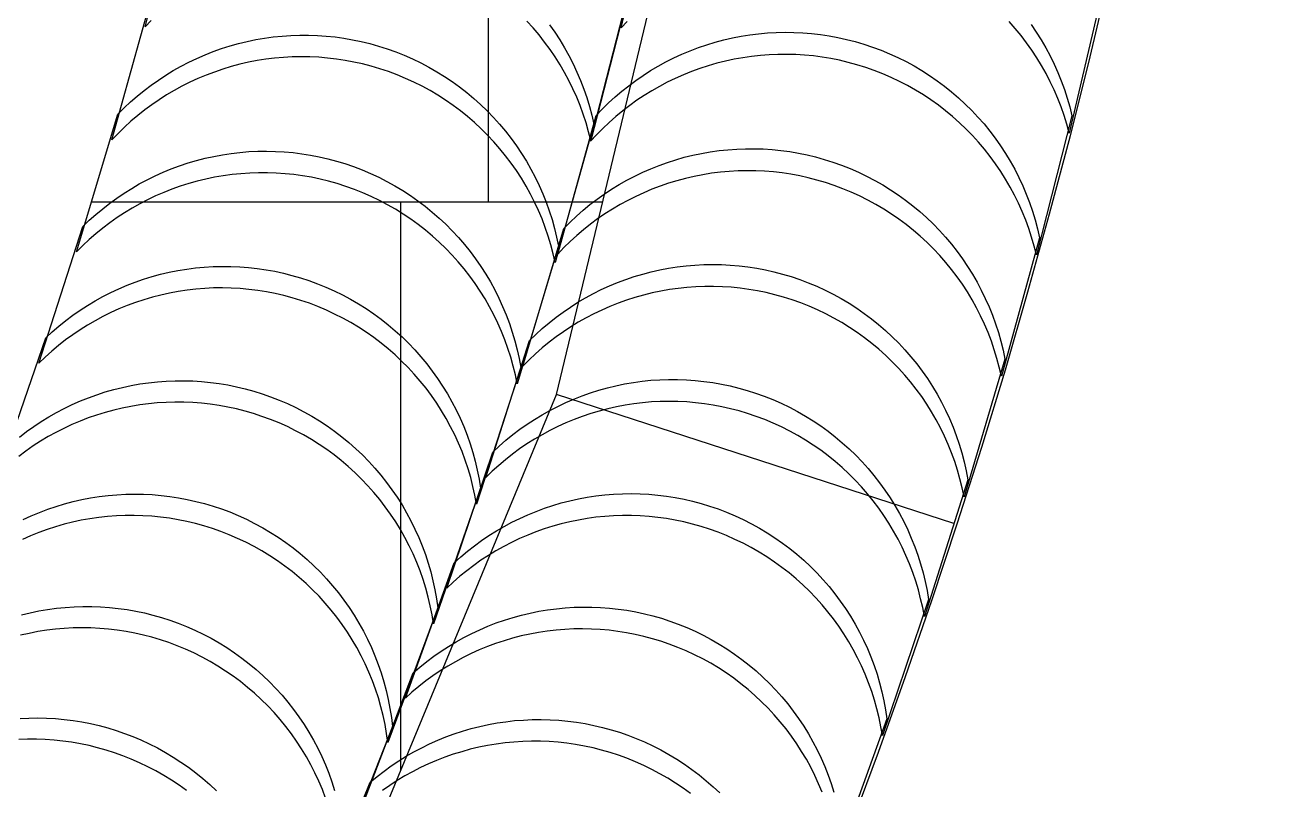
# Model space of a CAD drawing. Header units: metres. Extents: x -22.9 to 22.9, y -22.9 to 22.9.
# Drawn here: x 18.506 to 22.86, y -7.99 to -5.328 of the extents above; entities that cross this region are included whole.
import ezdxf

# ---------------------------------------------------------------- set-up
doc = ezdxf.new("R2010")
doc.units = ezdxf.units.M
for name, color, linetype in [('OBSERVED_CIRCULAR_SCAN', 3, 'Continuous'), ('SCAN_FOOTPRINTS', 5, 'Continuous'), ('TANK_BOUNDARY', 7, 'Continuous')]:
    doc.layers.add(name, color=color, linetype=linetype)

msp = doc.modelspace()

# ---------------------------------------------------------------- linework, layer by layer
at = {"layer": 'OBSERVED_CIRCULAR_SCAN'}
for p, q in [((20.3545, -6.6136), (21.1385, -3.348)), ((20.1168, -4.4196), (20.1168, -5.9436)), ((18.7371, -5.9436), (20.4086, -5.9436)), ((19.812, -5.9436), (19.812, -7.9233)), ((20.409, -5.9436), (20.5153, -5.9436)), ((19.0693, -9.7163), (20.3545, -6.6136)), ((21.7366, -7.0626), (20.3545, -6.6136))]:
    msp.add_line(p, q, dxfattribs=at)
at = {"layer": 'SCAN_FOOTPRINTS'}
for points in [[(18.9441, -5.3121), (18.9233, -5.3348), (19.0468, -4.8503)], [(20.5997, -5.3152), (20.5793, -5.3383), (20.6936, -4.8515)], [(22.2512, -5.2172), (22.137, -5.7039), (22.137, -5.7039), (22.1287, -5.6732), (22.1194, -5.6429), (22.1089, -5.6128), (22.0975, -5.5832), (22.085, -5.554), (22.0715, -5.5252), (22.0569, -5.4969), (22.0414, -5.4692), (22.0249, -5.442), (22.0075, -5.4154), (21.9891, -5.3895), (21.9698, -5.3642), (21.9497, -5.3396), (21.9287, -5.3158)], [(20.3302, -5.3268), (20.3484, -5.3529), (20.3657, -5.3795), (20.3821, -5.4068), (20.3975, -5.4346), (20.4119, -5.4629), (20.4253, -5.4917), (20.4377, -5.521), (20.449, -5.5507), (20.4593, -5.5808), (20.4685, -5.6112), (20.4766, -5.6419), (20.4836, -5.6729), (20.35, -6.1548), (20.35, -6.1548), (20.343, -6.1238), (20.3349, -6.093), (20.3257, -6.0626), (20.3154, -6.0325), (20.3041, -6.0028), (20.2917, -5.9736), (20.2783, -5.9447), (20.2639, -5.9164), (20.2485, -5.8886), (20.2321, -5.8613), (20.2148, -5.8347), (20.1966, -5.8087), (20.1774, -5.7833), (20.1574, -5.7586), (20.1365, -5.7347), (20.1147, -5.7115), (20.0922, -5.6891), (20.0689, -5.6675), (20.0448, -5.6467), (20.02, -5.6268), (19.9946, -5.6078), (19.9684, -5.5897), (19.9417, -5.5725), (19.9143, -5.5563), (19.8865, -5.541), (19.858, -5.5268), (19.8291, -5.5136), (19.7998, -5.5014), (19.77, -5.4902), (19.7399, -5.4801), (19.7094, -5.4711), (19.6796, -5.4633), (19.6495, -5.4567), (19.6193, -5.451), (19.5888, -5.4464), (19.5582, -5.4428), (19.5276, -5.4403), (19.4968, -5.4388), (19.466, -5.4383), (19.4352, -5.439), (19.4045, -5.4407), (19.3738, -5.4434), (19.3432, -5.4472), (19.3128, -5.452), (19.2826, -5.4578), (19.2526, -5.4647), (19.2228, -5.4727), (19.1934, -5.4816), (19.1642, -5.4915), (19.1354, -5.5024), (19.107, -5.5143), (19.079, -5.5272), (19.0515, -5.541), (19.0245, -5.5557), (18.998, -5.5714), (18.972, -5.588), (18.9466, -5.6054), (18.9219, -5.6237), (18.8977, -5.6428), (18.8743, -5.6628), (18.8515, -5.6835), (18.8295, -5.705), (18.8082, -5.7273), (18.9418, -5.2455)], [(20.5972, -5.2456), (20.4737, -5.7301), (20.4737, -5.7301), (20.466, -5.6992), (20.4572, -5.6687), (20.4474, -5.6385), (20.4365, -5.6086), (20.4246, -5.5791), (20.4116, -5.5501), (20.3976, -5.5216), (20.3826, -5.4935), (20.3666, -5.4661), (20.3497, -5.4392), (20.3318, -5.4129), (20.313, -5.3872), (20.2934, -5.3623), (20.2728, -5.338), (20.2514, -5.3145)], [(22.0051, -5.3265), (22.0229, -5.3528), (22.0399, -5.3797), (22.0558, -5.4072), (22.0708, -5.4352), (22.0848, -5.4638), (22.0978, -5.4928), (22.1097, -5.5222), (22.1206, -5.5521), (22.1304, -5.5823), (22.1392, -5.6129), (22.1469, -5.6437), (22.0233, -6.1282), (22.0233, -6.1282), (22.0156, -6.0974), (22.0068, -6.0668), (21.997, -6.0366), (21.9861, -6.0067), (21.9742, -5.9773), (21.9612, -5.9482), (21.9472, -5.9197), (21.9322, -5.8917), (21.9163, -5.8642), (21.8993, -5.8373), (21.8815, -5.811), (21.8627, -5.7853), (21.843, -5.7604), (21.8225, -5.7361), (21.8011, -5.7126), (21.7789, -5.6899), (21.7559, -5.6679), (21.7321, -5.6468), (21.7076, -5.6266), (21.6824, -5.6072), (21.6566, -5.5887), (21.6301, -5.5711), (21.603, -5.5545), (21.5753, -5.5389), (21.5471, -5.5242), (21.5184, -5.5105), (21.4892, -5.4979), (21.4596, -5.4863), (21.4297, -5.4758), (21.3993, -5.4663), (21.3687, -5.4579), (21.3387, -5.4508), (21.3085, -5.4447), (21.2781, -5.4397), (21.2476, -5.4357), (21.2169, -5.4327), (21.1862, -5.4309), (21.1554, -5.43), (21.1246, -5.4302), (21.0939, -5.4315), (21.0632, -5.4338), (21.0326, -5.4372), (21.0021, -5.4416), (20.9718, -5.447), (20.9417, -5.4535), (20.9118, -5.461), (20.8822, -5.4695), (20.8529, -5.4791), (20.824, -5.4896), (20.7954, -5.5011), (20.7673, -5.5136), (20.7396, -5.527), (20.7124, -5.5414), (20.6856, -5.5567), (20.6595, -5.5729), (20.6338, -5.59), (20.6088, -5.608), (20.5844, -5.6268), (20.5607, -5.6464), (20.5377, -5.6668), (20.5153, -5.688), (20.4938, -5.71), (20.4729, -5.7327), (20.5965, -5.2482)], [(18.4143, -6.8893), (18.5777, -6.4167), (18.5777, -6.4167), (18.6003, -6.3959), (18.6237, -6.3758), (18.6477, -6.3565), (18.6724, -6.3381), (18.6976, -6.3205), (18.7235, -6.3037), (18.7499, -6.2879), (18.7768, -6.273), (18.8043, -6.259), (18.8322, -6.246), (18.8605, -6.2339), (18.8892, -6.2228), (18.9183, -6.2127), (18.9477, -6.2036), (18.9775, -6.1955), (19.0074, -6.1885), (19.0376, -6.1824), (19.068, -6.1774), (19.0985, -6.1735), (19.1292, -6.1705), (19.1599, -6.1687), (19.1907, -6.1679), (19.2215, -6.1681), (19.2523, -6.1694), (19.283, -6.1718), (19.3136, -6.1751), (19.3441, -6.1796), (19.3744, -6.1851), (19.4045, -6.1916), (19.4343, -6.1991), (19.4639, -6.2077), (19.4932, -6.2172), (19.523, -6.2282), (19.5525, -6.2401), (19.5815, -6.2531), (19.61, -6.2671), (19.638, -6.2821), (19.6655, -6.2981), (19.6924, -6.3151), (19.7187, -6.333), (19.7443, -6.3518), (19.7692, -6.3715), (19.7935, -6.392), (19.817, -6.4134), (19.8397, -6.4357), (19.8616, -6.4587), (19.8827, -6.4825), (19.9029, -6.507), (19.9223, -6.5322), (19.9408, -6.5581), (19.9583, -6.5846), (19.9749, -6.6117), (19.9905, -6.6394), (20.0052, -6.6676), (20.0188, -6.6963), (20.0314, -6.7255), (20.043, -6.7551), (20.0535, -6.7851), (20.0629, -6.8154), (20.0713, -6.8461), (20.0786, -6.877), (20.0848, -6.9082), (20.0899, -6.9396), (19.9265, -7.4121), (19.9265, -7.4121), (19.9214, -7.3807), (19.9152, -7.3496), (19.9079, -7.3186), (19.8996, -7.288), (19.8901, -7.2576), (19.8796, -7.2276), (19.868, -7.198), (19.8554, -7.1688), (19.8418, -7.1401), (19.8271, -7.1119), (19.8115, -7.0842), (19.7949, -7.0571), (19.7774, -7.0306), (19.7589, -7.0047), (19.7396, -6.9795), (19.7193, -6.955), (19.6982, -6.9312), (19.6763, -6.9082), (19.6536, -6.886), (19.6301, -6.8646), (19.6058, -6.844), (19.5809, -6.8243), (19.5553, -6.8055), (19.529, -6.7876), (19.5021, -6.7707), (19.4746, -6.7547), (19.4466, -6.7397), (19.4181, -6.7257), (19.3891, -6.7127), (19.3596, -6.7007), (19.3298, -6.6898), (19.3005, -6.6802), (19.2709, -6.6717), (19.2411, -6.6641), (19.211, -6.6576), (19.1807, -6.6521), (19.1502, -6.6477), (19.1196, -6.6443), (19.0889, -6.642), (19.0581, -6.6407), (19.0273, -6.6404), (18.9965, -6.6412), (18.9658, -6.6431), (18.9352, -6.646), (18.9046, -6.65), (18.8742, -6.655), (18.844, -6.661), (18.8141, -6.6681), (18.7844, -6.6762), (18.7549, -6.6853), (18.7259, -6.6954), (18.6971, -6.7065), (18.6688, -6.7186), (18.6409, -6.7316), (18.6135, -6.7456), (18.5865, -6.7605), (18.5601, -6.7763), (18.5342, -6.793), (18.509, -6.8106), (18.4843, -6.829)], [(18.487, -6.7618), (18.5114, -6.7431), (18.5365, -6.7251), (18.5621, -6.7081), (18.5883, -6.6919), (18.615, -6.6766), (18.6423, -6.6623), (18.67, -6.6489), (18.6982, -6.6364), (18.7267, -6.625), (18.7557, -6.6145), (18.785, -6.605), (18.8146, -6.5965), (18.8445, -6.589), (18.8746, -6.5826), (18.9049, -6.5771), (18.9354, -6.5728), (18.966, -6.5694), (18.9967, -6.5672), (19.0275, -6.5659), (19.0582, -6.5658), (19.089, -6.5667), (19.1198, -6.5686), (19.1504, -6.5716), (19.1809, -6.5756), (19.2113, -6.5807), (19.2415, -6.5868), (19.2714, -6.5939), (19.3011, -6.6021), (19.3305, -6.6113), (19.3596, -6.6214), (19.3892, -6.633), (19.4184, -6.6455), (19.4471, -6.6591), (19.4754, -6.6737), (19.5031, -6.6893), (19.5302, -6.7059), (19.5567, -6.7234), (19.5826, -6.7418), (19.6079, -6.7612), (19.6324, -6.7814), (19.6562, -6.8024), (19.6792, -6.8243), (19.7015, -6.847), (19.7229, -6.8705), (19.7435, -6.8947), (19.7633, -6.9196), (19.7821, -6.9452), (19.8, -6.9715), (19.817, -6.9983), (19.833, -7.0258), (19.8481, -7.0538), (19.8621, -7.0823), (19.8752, -7.1113), (19.8872, -7.1407), (19.8981, -7.1706), (19.908, -7.2008), (19.9168, -7.2313), (19.9245, -7.2622), (19.9312, -7.2932), (19.9367, -7.3245), (19.9412, -7.356), (19.768, -7.8251), (19.768, -7.8251), (19.7635, -7.7936), (19.758, -7.7623), (19.7514, -7.7312), (19.7436, -7.7004), (19.7348, -7.6698), (19.7249, -7.6396), (19.714, -7.6098), (19.702, -7.5804), (19.6889, -7.5514), (19.6749, -7.5228), (19.6598, -7.4948), (19.6438, -7.4674), (19.6268, -7.4405), (19.6089, -7.4143), (19.5901, -7.3887), (19.5704, -7.3638), (19.5498, -7.3395), (19.5283, -7.3161), (19.5061, -7.2934), (19.483, -7.2715), (19.4592, -7.2504), (19.4347, -7.2302), (19.4095, -7.2109), (19.3836, -7.1924), (19.357, -7.1749), (19.3299, -7.1584), (19.3022, -7.1428), (19.274, -7.1282), (19.2452, -7.1146), (19.216, -7.102), (19.1864, -7.0905), (19.1574, -7.0803), (19.128, -7.0711), (19.0983, -7.063), (19.0683, -7.0558), (19.0381, -7.0497), (19.0078, -7.0447), (18.9772, -7.0406), (18.9466, -7.0376), (18.9158, -7.0357), (18.8851, -7.0348), (18.8543, -7.035), (18.8235, -7.0362), (18.7928, -7.0385), (18.7622, -7.0418), (18.7317, -7.0462), (18.7014, -7.0516), (18.6713, -7.0581), (18.6414, -7.0655), (18.6118, -7.074), (18.5825, -7.0835), (18.5536, -7.094), (18.525, -7.1055), (18.4968, -7.1179)], [(18.4996, -7.0487), (18.5276, -7.0358), (18.5561, -7.024), (18.5849, -7.0131), (18.614, -7.0032), (18.6435, -6.9943), (18.6733, -6.9865), (18.7033, -6.9796), (18.7335, -6.9738), (18.764, -6.969), (18.7945, -6.9653), (18.8252, -6.9626), (18.856, -6.961), (18.8867, -6.9604), (18.9175, -6.9608), (18.9483, -6.9624), (18.979, -6.9649), (19.0095, -6.9686), (19.04, -6.9732), (19.0702, -6.9789), (19.1003, -6.9857), (19.1301, -6.9934), (19.1596, -7.0022), (19.1888, -7.012), (19.2177, -7.0227), (19.247, -7.0349), (19.276, -7.0481), (19.3044, -7.0623), (19.3323, -7.0774), (19.3597, -7.0936), (19.3865, -7.1107), (19.4126, -7.1288), (19.4381, -7.1477), (19.463, -7.1676), (19.4871, -7.1883), (19.5104, -7.2099), (19.533, -7.2323), (19.5548, -7.2554), (19.5757, -7.2793), (19.5958, -7.3039), (19.615, -7.3293), (19.6333, -7.3553), (19.6507, -7.3819), (19.6671, -7.4091), (19.6826, -7.4369), (19.697, -7.4652), (19.7105, -7.494), (19.7229, -7.5232), (19.7343, -7.5529), (19.7446, -7.583), (19.7539, -7.6134), (19.7621, -7.6441), (19.7692, -7.6751), (19.7751, -7.7063), (19.78, -7.7377), (19.7838, -7.7693), (19.6009, -8.2346)], [(21.2782, -7.9977), (21.2659, -7.9684), (21.2527, -7.9395), (21.2384, -7.9111), (21.2232, -7.8832), (21.2069, -7.8559), (21.1897, -7.8291), (21.1716, -7.803), (21.1526, -7.7776), (21.1326, -7.7528), (21.1118, -7.7287), (21.0902, -7.7054), (21.0678, -7.6829), (21.0446, -7.6612), (21.0206, -7.6403), (20.9959, -7.6203), (20.9705, -7.6012), (20.9445, -7.5829), (20.9178, -7.5656), (20.8906, -7.5493), (20.8628, -7.5339), (20.8344, -7.5195), (20.8056, -7.5062), (20.7763, -7.4938), (20.7466, -7.4825), (20.7174, -7.4726), (20.688, -7.4636), (20.6582, -7.4557), (20.6282, -7.4488), (20.598, -7.4429), (20.5676, -7.4381), (20.537, -7.4343), (20.5063, -7.4316), (20.4756, -7.4299), (20.4448, -7.4292), (20.414, -7.4296), (20.3832, -7.4311), (20.3526, -7.4336), (20.322, -7.4372), (20.2915, -7.4418), (20.2613, -7.4475), (20.2312, -7.4541), (20.2014, -7.4618), (20.1718, -7.4706), (20.1426, -7.4803), (20.1138, -7.491), (20.0853, -7.5027), (20.0572, -7.5154), (20.0296, -7.529), (20.0025, -7.5436), (19.9758, -7.559), (19.9498, -7.5754), (19.9243, -7.5927), (19.8994, -7.6108), (19.8751, -7.6298), (19.8515, -7.6495), (19.8286, -7.6701), (19.9981, -7.1997), (19.9981, -7.1997), (20.021, -7.1792), (20.0446, -7.1594), (20.0689, -7.1404), (20.0938, -7.1223), (20.1193, -7.105), (20.1453, -7.0886), (20.172, -7.0732), (20.1991, -7.0586), (20.2267, -7.045), (20.2548, -7.0323), (20.2833, -7.0206), (20.3121, -7.0099), (20.3414, -7.0002), (20.3709, -6.9914), (20.4007, -6.9837), (20.4308, -6.9771), (20.461, -6.9714), (20.4915, -6.9668), (20.5221, -6.9632), (20.5528, -6.9607), (20.5835, -6.9593), (20.6143, -6.9588), (20.6451, -6.9595), (20.6758, -6.9612), (20.7065, -6.9639), (20.7371, -6.9677), (20.7675, -6.9725), (20.7977, -6.9784), (20.8277, -6.9853), (20.8575, -6.9932), (20.8869, -7.0022), (20.9161, -7.0121), (20.9458, -7.0234), (20.9751, -7.0358), (21.0039, -7.0491), (21.0323, -7.0635), (21.0601, -7.0789), (21.0873, -7.0952), (21.114, -7.1125), (21.14, -7.1308), (21.1654, -7.1499), (21.1901, -7.1699), (21.2141, -7.1908), (21.2373, -7.2125), (21.2597, -7.235), (21.2813, -7.2583), (21.3021, -7.2824), (21.3221, -7.3072), (21.3411, -7.3326), (21.3592, -7.3587), (21.3764, -7.3855), (21.3927, -7.4128), (21.4079, -7.4407), (21.4222, -7.4691), (21.4354, -7.498), (21.4477, -7.5273), (21.4589, -7.5571), (21.469, -7.5872), (21.478, -7.6177), (21.486, -7.6484), (21.4929, -7.6795), (21.4987, -7.7107), (21.5034, -7.7421), (21.3339, -8.2125)], [(18.494, -7.3807), (18.5239, -7.3734), (18.5541, -7.3672), (18.5844, -7.362), (18.6149, -7.3579), (18.6456, -7.3548), (18.6763, -7.3527), (18.7071, -7.3517), (18.7379, -7.3518), (18.7686, -7.3529), (18.7993, -7.355), (18.83, -7.3583), (18.8605, -7.3625), (18.8908, -7.3678), (18.9209, -7.3741), (18.9508, -7.3815), (18.9805, -7.3899), (19.0098, -7.3993), (19.0388, -7.4097), (19.0674, -7.421), (19.0965, -7.4338), (19.1252, -7.4476), (19.1533, -7.4623), (19.1809, -7.4781), (19.2079, -7.4948), (19.2343, -7.5125), (19.2601, -7.5311), (19.2852, -7.5506), (19.3096, -7.571), (19.3333, -7.5922), (19.3562, -7.6142), (19.3783, -7.637), (19.3996, -7.6606), (19.4201, -7.685), (19.4396, -7.71), (19.4583, -7.7358), (19.4761, -7.7621), (19.4929, -7.7891), (19.5087, -7.8166), (19.5236, -7.8447), (19.5375, -7.8733), (19.5503, -7.9024), (19.5621, -7.9319), (19.5729, -7.9618), (19.5826, -7.9921)], [(19.6776, -8.0497), (19.8561, -7.5826), (19.8561, -7.5826), (19.8794, -7.5625), (19.9034, -7.5432), (19.928, -7.5247), (19.9532, -7.507), (19.979, -7.4903), (20.0054, -7.4744), (20.0323, -7.4594), (20.0598, -7.4454), (20.0876, -7.4323), (20.1159, -7.4202), (20.1446, -7.409), (20.1737, -7.3989), (20.2031, -7.3897), (20.2328, -7.3816), (20.2628, -7.3744), (20.2929, -7.3683), (20.3233, -7.3633), (20.3538, -7.3592), (20.3845, -7.3563), (20.4152, -7.3543), (20.446, -7.3535), (20.4768, -7.3536), (20.5076, -7.3549), (20.5383, -7.3571), (20.5689, -7.3605), (20.5994, -7.3649), (20.6297, -7.3703), (20.6598, -7.3767), (20.6897, -7.3842), (20.7192, -7.3927), (20.7485, -7.4022), (20.7775, -7.4127), (20.807, -7.4246), (20.836, -7.4375), (20.8646, -7.4514), (20.8927, -7.4663), (20.9202, -7.4822), (20.9471, -7.4991), (20.9735, -7.5169), (20.9991, -7.5356), (21.0241, -7.5553), (21.0484, -7.5757), (21.072, -7.5971), (21.0948, -7.6192), (21.1168, -7.6422), (21.138, -7.6659), (21.1583, -7.6903), (21.1777, -7.7155), (21.1963, -7.7413), (21.2139, -7.7678), (21.2306, -7.7948), (21.2463, -7.8224), (21.261, -7.8506), (21.2747, -7.8793), (21.2874, -7.9084), (21.2991, -7.938), (21.3097, -7.968), (21.3193, -7.9983)], [(19.5514, -8.0183), (19.54, -7.9886), (19.5276, -7.9593), (19.5141, -7.9305), (19.4997, -7.9022), (19.4842, -7.8744), (19.4678, -7.8472), (19.4504, -7.8206), (19.4321, -7.7946), (19.4129, -7.7693), (19.3928, -7.7447), (19.3719, -7.7208), (19.3501, -7.6976), (19.3275, -7.6752), (19.3042, -7.6537), (19.2801, -7.633), (19.2552, -7.6131), (19.2297, -7.5941), (19.2036, -7.5761), (19.1768, -7.559), (19.1494, -7.5428), (19.1215, -7.5276), (19.0931, -7.5134), (19.0641, -7.5002), (19.0348, -7.4881), (19.0059, -7.4773), (18.9767, -7.4675), (18.9472, -7.4588), (18.9174, -7.451), (18.8873, -7.4443), (18.8571, -7.4386), (18.8266, -7.4339), (18.7961, -7.4303), (18.7654, -7.4277), (18.7346, -7.4262), (18.7038, -7.4257), (18.6731, -7.4263), (18.6423, -7.4279), (18.6116, -7.4306), (18.5811, -7.4344), (18.5506, -7.4391), (18.5204, -7.445), (18.4904, -7.4518)], [(18.4885, -7.7411), (18.5193, -7.7397), (18.5501, -7.7393), (18.5809, -7.74), (18.6116, -7.7418), (18.6423, -7.7446), (18.6728, -7.7484), (18.7032, -7.7533), (18.7334, -7.7592), (18.7634, -7.7662), (18.7932, -7.7742), (18.8226, -7.7831), (18.8517, -7.7931), (18.8805, -7.8041), (18.9089, -7.8161), (18.9377, -7.8294), (18.9661, -7.8438), (18.9939, -7.8592), (19.0212, -7.8755), (19.0479, -7.8928), (19.0739, -7.911), (19.0993, -7.9301), (19.124, -7.9502), (19.148, -7.971), (19.1712, -7.9927)], [(19.5193, -8.4263), (19.7067, -7.9627), (19.7067, -7.9627), (19.7304, -7.9431), (19.7548, -7.9242), (19.7797, -7.9062), (19.8053, -7.889), (19.8314, -7.8728), (19.8581, -7.8574), (19.8853, -7.8429), (19.913, -7.8294), (19.9411, -7.8169), (19.9697, -7.8053), (19.9986, -7.7947), (20.0278, -7.7851), (20.0574, -7.7765), (20.0872, -7.7689), (20.1173, -7.7624), (20.1476, -7.7569), (20.1781, -7.7524), (20.2087, -7.7489), (20.2394, -7.7466), (20.2701, -7.7452), (20.3009, -7.7449), (20.3317, -7.7457), (20.3625, -7.7475), (20.3931, -7.7504), (20.4237, -7.7543), (20.4541, -7.7593), (20.4843, -7.7653), (20.5142, -7.7723), (20.544, -7.7804), (20.5734, -7.7894), (20.6025, -7.7995), (20.6312, -7.8105), (20.6605, -7.823), (20.6893, -7.8364), (20.7176, -7.8509), (20.7454, -7.8664), (20.7726, -7.8828), (20.7992, -7.9002), (20.8252, -7.9185), (20.8505, -7.9377), (20.8751, -7.9578), (20.899, -7.9788), (20.9221, -8.0005)], [(19.0676, -7.9925), (19.0418, -7.9739), (19.0154, -7.9563), (18.9884, -7.9395), (18.9608, -7.9238), (18.9326, -7.909), (18.904, -7.8952), (18.8749, -7.8825), (18.8462, -7.8711), (18.8172, -7.8607), (18.7879, -7.8513), (18.7583, -7.8429), (18.7284, -7.8356), (18.6983, -7.8293), (18.6679, -7.824), (18.6374, -7.8197), (18.6068, -7.8165), (18.5761, -7.8143), (18.5453, -7.8132), (18.5145, -7.8132), (18.4837, -7.8142)], [(20.8206, -8.0027), (20.7949, -7.984), (20.7686, -7.9661), (20.7417, -7.9493), (20.7142, -7.9334), (20.6861, -7.9185), (20.6575, -7.9045), (20.6285, -7.8916), (20.599, -7.8798), (20.57, -7.8693), (20.5407, -7.8598), (20.5111, -7.8513), (20.4813, -7.8438), (20.4512, -7.8373), (20.4208, -7.8319), (20.3904, -7.8275), (20.3598, -7.8242), (20.329, -7.8219), (20.2983, -7.8207), (20.2675, -7.8205), (20.2367, -7.8214), (20.206, -7.8233), (20.1753, -7.8263), (20.1448, -7.8303), (20.1144, -7.8354), (20.0842, -7.8415), (20.0543, -7.8486), (20.0246, -7.8568), (19.9952, -7.8659), (19.9661, -7.8761), (19.9374, -7.8872), (19.9091, -7.8994), (19.8812, -7.9124), (19.8538, -7.9265), (19.8269, -7.9414), (19.8005, -7.9573), (19.7747, -7.9741), (19.7495, -7.9917)]]:
    msp.add_lwpolyline(points, dxfattribs=at)
for points in [[(20.4919, -5.643), (20.5132, -5.6207), (20.5352, -5.5992), (20.5579, -5.5784), (20.5813, -5.5584), (20.6054, -5.5392), (20.6302, -5.5209), (20.6555, -5.5034), (20.6815, -5.4868), (20.7079, -5.4711), (20.735, -5.4563), (20.7625, -5.4425), (20.7904, -5.4296), (20.8188, -5.4176), (20.8476, -5.4067), (20.8767, -5.3967), (20.9062, -5.3877), (20.9359, -5.3798), (20.9659, -5.3728), (20.9961, -5.3669), (21.0265, -5.3621), (21.0571, -5.3582), (21.0878, -5.3555), (21.1185, -5.3537), (21.1493, -5.3531), (21.1801, -5.3535), (21.2108, -5.3549), (21.2415, -5.3574), (21.2721, -5.3609), (21.3026, -5.3655), (21.3329, -5.3711), (21.3629, -5.3778), (21.3927, -5.3854), (21.4232, -5.3944), (21.4534, -5.4045), (21.4832, -5.4156), (21.5125, -5.4278), (21.5414, -5.441), (21.5699, -5.4552), (21.5978, -5.4704), (21.6252, -5.4865), (21.6519, -5.5037), (21.6781, -5.5217), (21.7036, -5.5407), (21.7284, -5.5606), (21.7525, -5.5813), (21.7758, -5.6029), (21.7984, -5.6253), (21.8202, -5.6484), (21.8411, -5.6723), (21.8612, -5.697), (21.8804, -5.7223), (21.8987, -5.7483), (21.916, -5.7749), (21.9324, -5.8022), (21.9479, -5.83), (21.9623, -5.8583), (21.9758, -5.8871), (21.9882, -5.9163), (21.9995, -5.946), (22.0099, -5.9761), (22.0191, -6.0065), (22.0273, -6.0372), (22.0344, -6.0682), (21.9015, -6.5502), (21.9015, -6.5502), (21.8944, -6.5192), (21.8862, -6.4885), (21.877, -6.4581), (21.8667, -6.428), (21.8553, -6.3984), (21.8429, -6.3691), (21.8294, -6.3403), (21.815, -6.312), (21.7996, -6.2842), (21.7832, -6.257), (21.7658, -6.2303), (21.7475, -6.2043), (21.7283, -6.179), (21.7082, -6.1544), (21.6873, -6.1304), (21.6655, -6.1073), (21.643, -6.0849), (21.6196, -6.0633), (21.5955, -6.0426), (21.5707, -6.0227), (21.5452, -6.0037), (21.519, -5.9857), (21.4923, -5.9685), (21.4649, -5.9524), (21.437, -5.9372), (21.4086, -5.923), (21.3796, -5.9098), (21.3503, -5.8976), (21.3205, -5.8865), (21.2903, -5.8764), (21.2599, -5.8675), (21.23, -5.8598), (21.2, -5.8531), (21.1697, -5.8475), (21.1392, -5.8429), (21.1086, -5.8394), (21.078, -5.8369), (21.0472, -5.8355), (21.0164, -5.8351), (20.9856, -5.8358), (20.9549, -5.8375), (20.9242, -5.8403), (20.8937, -5.8441), (20.8632, -5.849), (20.833, -5.8549), (20.803, -5.8618), (20.7733, -5.8697), (20.7438, -5.8787), (20.7147, -5.8887), (20.6859, -5.8997), (20.6575, -5.9116), (20.6296, -5.9245), (20.6021, -5.9384), (20.5751, -5.9531), (20.5486, -5.9688), (20.5226, -5.9854), (20.4973, -6.0029), (20.4725, -6.0212), (20.4484, -6.0404), (20.425, -6.0604), (20.4023, -6.0812), (20.3803, -6.1027), (20.359, -6.125), (20.4919, -5.643)], [(18.8286, -5.6384), (18.8503, -5.6166), (18.8728, -5.5955), (18.896, -5.5753), (18.9198, -5.5558), (18.9444, -5.5372), (18.9695, -5.5194), (18.9952, -5.5025), (19.0215, -5.4865), (19.0484, -5.4714), (19.0757, -5.4572), (19.1035, -5.444), (19.1318, -5.4317), (19.1604, -5.4204), (19.1894, -5.4101), (19.2188, -5.4007), (19.2484, -5.3924), (19.2783, -5.3851), (19.3085, -5.3789), (19.3388, -5.3736), (19.3693, -5.3695), (19.4, -5.3663), (19.4307, -5.3642), (19.4615, -5.3632), (19.4922, -5.3632), (19.523, -5.3643), (19.5537, -5.3664), (19.5844, -5.3696), (19.6149, -5.3738), (19.6452, -5.379), (19.6754, -5.3853), (19.7053, -5.3926), (19.7349, -5.401), (19.7652, -5.4106), (19.7951, -5.4214), (19.8246, -5.4331), (19.8537, -5.446), (19.8823, -5.4598), (19.9105, -5.4746), (19.938, -5.4904), (19.965, -5.5072), (19.9914, -5.5249), (20.0172, -5.5436), (20.0422, -5.5631), (20.0666, -5.5835), (20.0902, -5.6048), (20.1131, -5.6269), (20.1351, -5.6498), (20.1564, -5.6734), (20.1768, -5.6978), (20.1963, -5.7229), (20.2149, -5.7486), (20.2326, -5.775), (20.2494, -5.802), (20.2652, -5.8296), (20.28, -5.8577), (20.2938, -5.8864), (20.3066, -5.9155), (20.3184, -5.945), (20.3291, -5.9749), (20.3387, -6.0052), (20.3473, -6.0358), (20.3548, -6.0667), (20.3612, -6.0979), (20.2176, -6.5768), (20.2176, -6.5768), (20.2112, -6.5457), (20.2037, -6.5148), (20.1951, -6.4842), (20.1855, -6.4539), (20.1748, -6.4239), (20.163, -6.3944), (20.1502, -6.3653), (20.1364, -6.3367), (20.1216, -6.3086), (20.1058, -6.281), (20.0891, -6.254), (20.0714, -6.2276), (20.0527, -6.2018), (20.0332, -6.1767), (20.0128, -6.1523), (19.9916, -6.1287), (19.9695, -6.1058), (19.9466, -6.0837), (19.923, -6.0625), (19.8986, -6.0421), (19.8736, -6.0225), (19.8478, -6.0039), (19.8214, -5.9862), (19.7944, -5.9694), (19.7669, -5.9536), (19.7388, -5.9387), (19.7101, -5.9249), (19.6811, -5.9121), (19.6515, -5.9003), (19.6216, -5.8896), (19.5913, -5.8799), (19.5617, -5.8716), (19.5318, -5.8643), (19.5016, -5.858), (19.4713, -5.8527), (19.4408, -5.8485), (19.4102, -5.8453), (19.3794, -5.8432), (19.3487, -5.8421), (19.3179, -5.8421), (19.2871, -5.8432), (19.2564, -5.8453), (19.2257, -5.8484), (19.1952, -5.8526), (19.1649, -5.8578), (19.1347, -5.8641), (19.1048, -5.8714), (19.0752, -5.8797), (19.0458, -5.889), (19.0168, -5.8993), (18.9882, -5.9106), (18.9599, -5.9229), (18.9321, -5.9361), (18.9048, -5.9503), (18.878, -5.9654), (18.8517, -5.9815), (18.8259, -5.9984), (18.8008, -6.0161), (18.7763, -6.0348), (18.7524, -6.0542), (18.7292, -6.0745), (18.7067, -6.0955), (18.685, -6.1173), (18.8286, -5.6384)], [(18.7072, -6.0289), (18.7294, -6.0075), (18.7523, -5.987), (18.7759, -5.9672), (18.8002, -5.9482), (18.8251, -5.9301), (18.8506, -5.9129), (18.8767, -5.8965), (18.9033, -5.881), (18.9304, -5.8665), (18.9581, -5.8529), (18.9861, -5.8402), (19.0146, -5.8285), (19.0435, -5.8178), (19.0727, -5.8081), (19.1022, -5.7994), (19.1321, -5.7917), (19.1621, -5.785), (19.1924, -5.7794), (19.2228, -5.7748), (19.2534, -5.7713), (19.2841, -5.7687), (19.3149, -5.7673), (19.3457, -5.7669), (19.3765, -5.7676), (19.4072, -5.7693), (19.4379, -5.772), (19.4684, -5.7758), (19.4988, -5.7807), (19.5291, -5.7866), (19.5591, -5.7935), (19.5888, -5.8014), (19.6183, -5.8104), (19.6484, -5.8207), (19.678, -5.832), (19.7073, -5.8444), (19.7361, -5.8578), (19.7645, -5.8722), (19.7923, -5.8876), (19.8195, -5.904), (19.8461, -5.9214), (19.8721, -5.9396), (19.8975, -5.9588), (19.9222, -5.9789), (19.9461, -5.9998), (19.9693, -6.0215), (19.9917, -6.0441), (20.0133, -6.0674), (20.034, -6.0915), (20.0539, -6.1163), (20.0729, -6.1418), (20.091, -6.1679), (20.1081, -6.1947), (20.1243, -6.222), (20.1395, -6.2499), (20.1538, -6.2784), (20.167, -6.3073), (20.1792, -6.3366), (20.1903, -6.3664), (20.2004, -6.3966), (20.2094, -6.427), (20.2173, -6.4578), (20.2242, -6.4889), (20.2299, -6.5201), (20.0764, -6.996), (20.0764, -6.996), (20.0706, -6.9647), (20.0638, -6.9337), (20.0559, -6.9029), (20.0469, -6.8724), (20.0368, -6.8423), (20.0256, -6.8125), (20.0135, -6.7831), (20.0002, -6.7542), (19.986, -6.7258), (19.9708, -6.6979), (19.9546, -6.6705), (19.9375, -6.6438), (19.9194, -6.6176), (19.9004, -6.5922), (19.8805, -6.5674), (19.8597, -6.5433), (19.8381, -6.5199), (19.8157, -6.4974), (19.7926, -6.4756), (19.7686, -6.4547), (19.744, -6.4347), (19.7186, -6.4155), (19.6926, -6.3972), (19.666, -6.3799), (19.6387, -6.3635), (19.6109, -6.3481), (19.5826, -6.3337), (19.5538, -6.3202), (19.5245, -6.3078), (19.4948, -6.2965), (19.4648, -6.2862), (19.4353, -6.2773), (19.4055, -6.2693), (19.3755, -6.2624), (19.3453, -6.2565), (19.3149, -6.2517), (19.2843, -6.2479), (19.2537, -6.2451), (19.2229, -6.2434), (19.1921, -6.2427), (19.1614, -6.2431), (19.1306, -6.2446), (19.0999, -6.2471), (19.0693, -6.2507), (19.0389, -6.2553), (19.0086, -6.2609), (18.9785, -6.2676), (18.9487, -6.2752), (18.9192, -6.284), (18.89, -6.2937), (18.8611, -6.3044), (18.8326, -6.3161), (18.8045, -6.3287), (18.7769, -6.3423), (18.7498, -6.3569), (18.7231, -6.3723), (18.6971, -6.3887), (18.6716, -6.406), (18.6467, -6.4241), (18.6224, -6.443), (18.5988, -6.4628), (18.5759, -6.4834), (18.5537, -6.5047), (18.7072, -6.0289)], [(20.3797, -6.0356), (20.4014, -6.0138), (20.4238, -5.9927), (20.4469, -5.9723), (20.4707, -5.9528), (20.4952, -5.9341), (20.5203, -5.9163), (20.546, -5.8993), (20.5722, -5.8832), (20.599, -5.868), (20.6263, -5.8537), (20.6541, -5.8404), (20.6823, -5.828), (20.7109, -5.8166), (20.7398, -5.8062), (20.7692, -5.7968), (20.7988, -5.7884), (20.8287, -5.781), (20.8588, -5.7747), (20.8891, -5.7694), (20.9196, -5.7651), (20.9503, -5.7618), (20.981, -5.7597), (21.0117, -5.7585), (21.0425, -5.7584), (21.0733, -5.7594), (21.104, -5.7614), (21.1347, -5.7645), (21.1652, -5.7686), (21.1956, -5.7738), (21.2257, -5.78), (21.2556, -5.7872), (21.2853, -5.7955), (21.3156, -5.805), (21.3456, -5.8157), (21.3751, -5.8274), (21.4043, -5.8401), (21.4329, -5.8538), (21.4611, -5.8686), (21.4887, -5.8843), (21.5158, -5.901), (21.5422, -5.9187), (21.568, -5.9372), (21.5931, -5.9567), (21.6175, -5.977), (21.6412, -5.9982), (21.6642, -6.0202), (21.6863, -6.043), (21.7076, -6.0666), (21.7281, -6.0909), (21.7477, -6.116), (21.7664, -6.1417), (21.7842, -6.168), (21.801, -6.195), (21.8169, -6.2225), (21.8318, -6.2506), (21.8457, -6.2792), (21.8586, -6.3082), (21.8704, -6.3377), (21.8812, -6.3676), (21.891, -6.3979), (21.8996, -6.4284), (21.9072, -6.4593), (21.9137, -6.4904), (21.7716, -6.9698), (21.7716, -6.9698), (21.7651, -6.9387), (21.7575, -6.9078), (21.7489, -6.8772), (21.7391, -6.847), (21.7283, -6.8171), (21.7165, -6.7876), (21.7036, -6.7585), (21.6897, -6.7299), (21.6748, -6.7019), (21.6589, -6.6743), (21.6421, -6.6474), (21.6243, -6.621), (21.6056, -6.5953), (21.586, -6.5703), (21.5655, -6.546), (21.5442, -6.5224), (21.522, -6.4996), (21.4991, -6.4776), (21.4754, -6.4564), (21.451, -6.4361), (21.4259, -6.4166), (21.4001, -6.398), (21.3736, -6.3804), (21.3466, -6.3637), (21.319, -6.348), (21.2908, -6.3332), (21.2621, -6.3195), (21.233, -6.3067), (21.2035, -6.2951), (21.1735, -6.2844), (21.1432, -6.2748), (21.1135, -6.2666), (21.0836, -6.2594), (21.0534, -6.2532), (21.0231, -6.248), (20.9926, -6.2439), (20.9619, -6.2408), (20.9312, -6.2388), (20.9004, -6.2378), (20.8696, -6.2379), (20.8388, -6.239), (20.8081, -6.2412), (20.7775, -6.2445), (20.747, -6.2487), (20.7167, -6.2541), (20.6866, -6.2604), (20.6567, -6.2678), (20.627, -6.2762), (20.5977, -6.2856), (20.5687, -6.296), (20.5401, -6.3074), (20.5119, -6.3198), (20.4842, -6.3331), (20.4569, -6.3474), (20.4301, -6.3625), (20.4038, -6.3786), (20.3782, -6.3956), (20.3531, -6.4135), (20.3286, -6.4322), (20.3048, -6.4517), (20.2817, -6.472), (20.2593, -6.4932), (20.2376, -6.515), (20.3797, -6.0356)], [(20.26, -6.4261), (20.2821, -6.4047), (20.3049, -6.384), (20.3284, -6.3641), (20.3526, -6.345), (20.3774, -6.3268), (20.4028, -6.3094), (20.4288, -6.2929), (20.4554, -6.2773), (20.4825, -6.2627), (20.51, -6.2489), (20.538, -6.2362), (20.5665, -6.2243), (20.5953, -6.2135), (20.6245, -6.2036), (20.654, -6.1948), (20.6837, -6.187), (20.7138, -6.1802), (20.744, -6.1744), (20.7744, -6.1696), (20.805, -6.1659), (20.8357, -6.1633), (20.8664, -6.1617), (20.8972, -6.1612), (20.928, -6.1617), (20.9588, -6.1632), (20.9894, -6.1659), (21.02, -6.1695), (21.0505, -6.1742), (21.0807, -6.18), (21.1107, -6.1867), (21.1405, -6.1945), (21.17, -6.2034), (21.2002, -6.2135), (21.2299, -6.2247), (21.2592, -6.237), (21.2881, -6.2503), (21.3165, -6.2646), (21.3444, -6.2798), (21.3717, -6.2961), (21.3984, -6.3133), (21.4245, -6.3315), (21.4499, -6.3505), (21.4747, -6.3705), (21.4987, -6.3913), (21.522, -6.4129), (21.5445, -6.4354), (21.5662, -6.4586), (21.5871, -6.4826), (21.6071, -6.5073), (21.6262, -6.5327), (21.6444, -6.5587), (21.6617, -6.5854), (21.678, -6.6127), (21.6933, -6.6405), (21.7077, -6.6689), (21.721, -6.6977), (21.7334, -6.727), (21.7446, -6.7567), (21.7549, -6.7868), (21.764, -6.8173), (21.7721, -6.848), (21.7791, -6.879), (21.7849, -6.9103), (21.6336, -7.3868), (21.6336, -7.3868), (21.6278, -7.3556), (21.6208, -7.3246), (21.6127, -7.2938), (21.6036, -7.2634), (21.5933, -7.2333), (21.5821, -7.2036), (21.5697, -7.1743), (21.5564, -7.1454), (21.542, -7.1171), (21.5267, -7.0892), (21.5104, -7.062), (21.4931, -7.0353), (21.4749, -7.0092), (21.4558, -6.9838), (21.4358, -6.9591), (21.4149, -6.9352), (21.3932, -6.9119), (21.3707, -6.8895), (21.3474, -6.8678), (21.3234, -6.847), (21.2986, -6.8271), (21.2732, -6.808), (21.2471, -6.7899), (21.2204, -6.7727), (21.1931, -6.7564), (21.1652, -6.7411), (21.1368, -6.7268), (21.1079, -6.7135), (21.0786, -6.7013), (21.0489, -6.6901), (21.0187, -6.6799), (20.9892, -6.6711), (20.9594, -6.6633), (20.9294, -6.6565), (20.8991, -6.6508), (20.8687, -6.6461), (20.8381, -6.6424), (20.8075, -6.6398), (20.7767, -6.6382), (20.7459, -6.6377), (20.7151, -6.6383), (20.6844, -6.6399), (20.6537, -6.6425), (20.6231, -6.6462), (20.5927, -6.6509), (20.5625, -6.6567), (20.5324, -6.6635), (20.5026, -6.6714), (20.4731, -6.6802), (20.444, -6.69), (20.4152, -6.7009), (20.3867, -6.7127), (20.3587, -6.7255), (20.3311, -6.7392), (20.3041, -6.7539), (20.2775, -6.7695), (20.2515, -6.786), (20.2261, -6.8034), (20.2013, -6.8216), (20.1771, -6.8406), (20.1536, -6.8605), (20.1308, -6.8812), (20.1087, -6.9027), (20.26, -6.4261)], [(20.1328, -6.8142), (20.1553, -6.7932), (20.1785, -6.7729), (20.2024, -6.7535), (20.2269, -6.7349), (20.2521, -6.7171), (20.2778, -6.7003), (20.3041, -6.6843), (20.331, -6.6692), (20.3583, -6.6551), (20.3862, -6.6419), (20.4144, -6.6296), (20.4431, -6.6183), (20.4721, -6.608), (20.5015, -6.5988), (20.5311, -6.5905), (20.561, -6.5832), (20.5912, -6.577), (20.6215, -6.5718), (20.6521, -6.5677), (20.6827, -6.5645), (20.7134, -6.5625), (20.7442, -6.5615), (20.775, -6.5615), (20.8058, -6.5626), (20.8365, -6.5648), (20.8671, -6.568), (20.8976, -6.5722), (20.9279, -6.5775), (20.9581, -6.5839), (20.988, -6.5912), (21.0176, -6.5996), (21.0469, -6.609), (21.0769, -6.6197), (21.1064, -6.6315), (21.1355, -6.6443), (21.1641, -6.6581), (21.1922, -6.673), (21.2198, -6.6888), (21.2468, -6.7056), (21.2732, -6.7233), (21.2989, -6.7419), (21.324, -6.7615), (21.3483, -6.7819), (21.372, -6.8032), (21.3948, -6.8252), (21.4169, -6.8481), (21.4381, -6.8718), (21.4585, -6.8961), (21.478, -6.9212), (21.4967, -6.947), (21.5144, -6.9734), (21.5311, -7.0004), (21.5469, -7.028), (21.5617, -7.0561), (21.5756, -7.0847), (21.5883, -7.1138), (21.6001, -7.1434), (21.6108, -7.1733), (21.6204, -7.2036), (21.629, -7.2342), (21.6365, -7.2651), (21.6429, -7.2962), (21.6482, -7.3276), (21.4877, -7.8011), (21.4877, -7.8011), (21.4824, -7.7698), (21.4761, -7.7386), (21.4686, -7.7078), (21.46, -7.6771), (21.4504, -7.6469), (21.4397, -7.6169), (21.4279, -7.5874), (21.4151, -7.5583), (21.4013, -7.5297), (21.3865, -7.5015), (21.3707, -7.474), (21.3539, -7.4469), (21.3362, -7.4205), (21.3176, -7.3948), (21.2981, -7.3697), (21.2777, -7.3453), (21.2564, -7.3217), (21.2344, -7.2988), (21.2115, -7.2767), (21.1879, -7.2555), (21.1635, -7.235), (21.1385, -7.2155), (21.1127, -7.1968), (21.0863, -7.1791), (21.0593, -7.1623), (21.0318, -7.1465), (21.0037, -7.1317), (20.975, -7.1179), (20.9459, -7.105), (20.9164, -7.0933), (20.8865, -7.0825), (20.8572, -7.0731), (20.8275, -7.0648), (20.7976, -7.0574), (20.7675, -7.0511), (20.7372, -7.0458), (20.7067, -7.0416), (20.676, -7.0384), (20.6453, -7.0362), (20.6146, -7.0351), (20.5838, -7.035), (20.553, -7.0361), (20.5223, -7.0381), (20.4916, -7.0412), (20.4611, -7.0454), (20.4308, -7.0506), (20.4006, -7.0568), (20.3707, -7.064), (20.341, -7.0723), (20.3117, -7.0816), (20.2826, -7.0919), (20.254, -7.1032), (20.2257, -7.1154), (20.1979, -7.1286), (20.1706, -7.1428), (20.1437, -7.1578), (20.1174, -7.1738), (20.0916, -7.1907), (20.0665, -7.2085), (20.0419, -7.2271), (20.018, -7.2465), (19.9948, -7.2667), (19.9723, -7.2877), (20.1328, -6.8142)]]:
    msp.add_lwpolyline(points, close=True, dxfattribs=at)
at = {"layer": 'TANK_BOUNDARY'}
msp.add_circle((0, 0), 22.86, dxfattribs=at)

doc.saveas('drawing.dxf')
